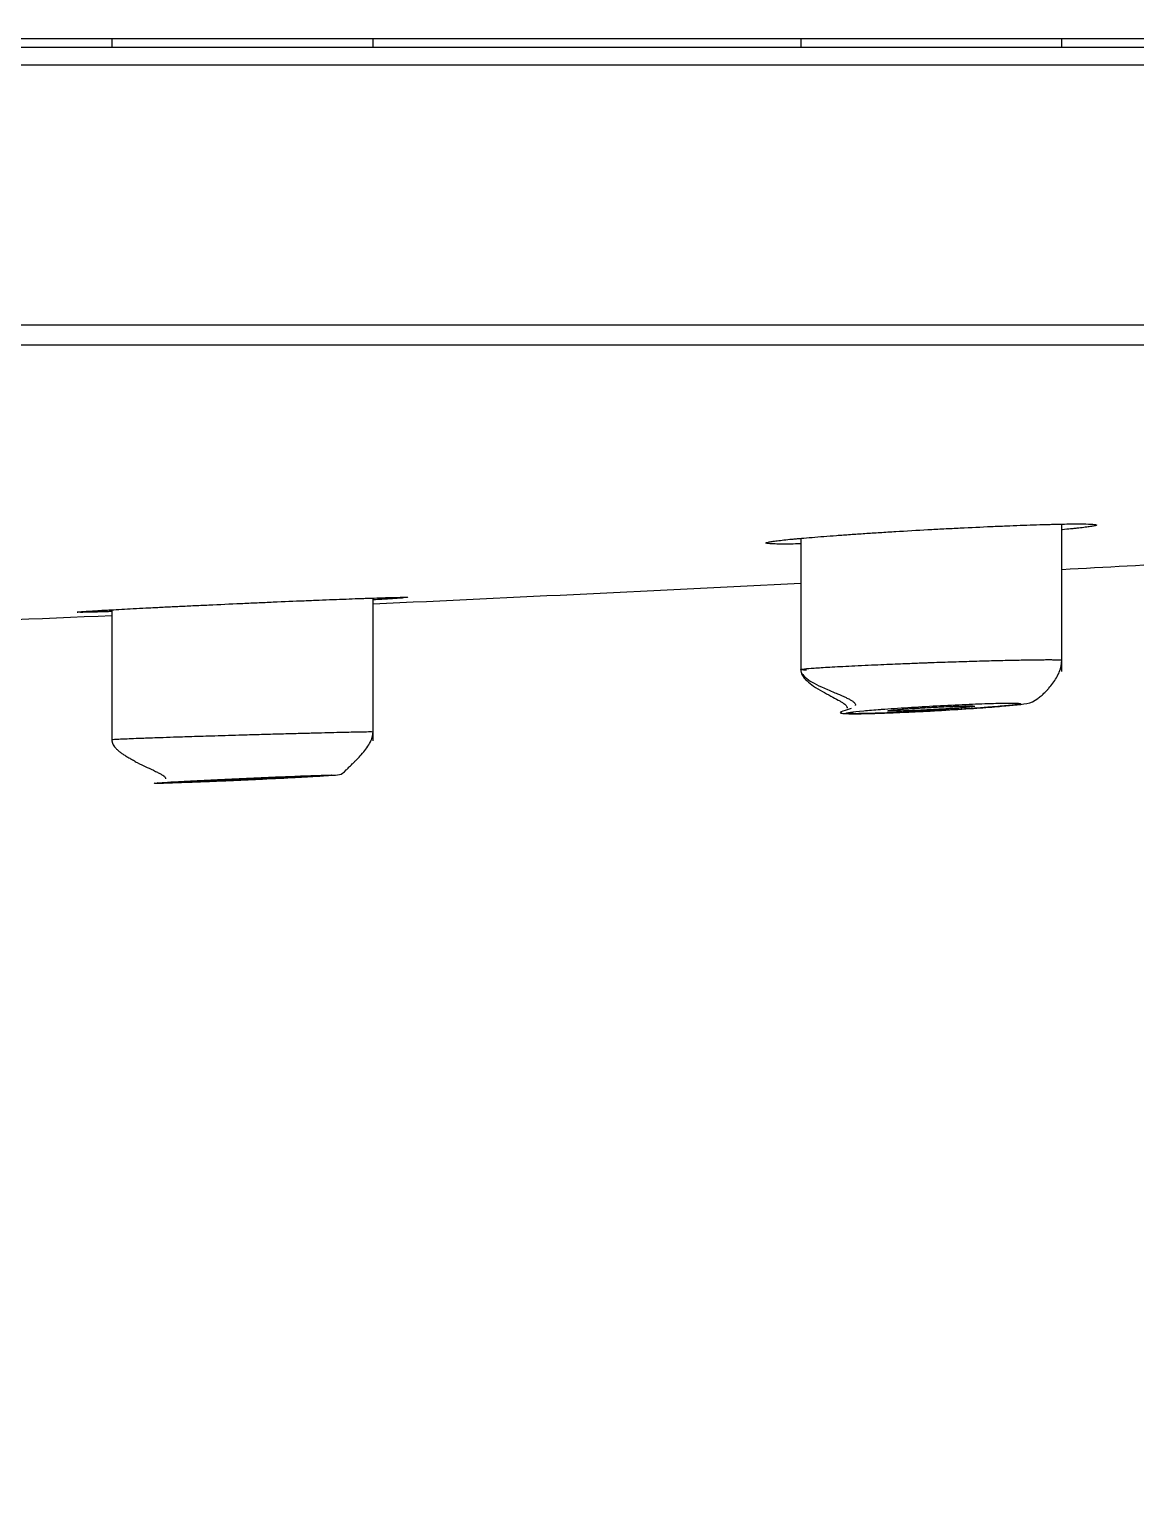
# Model space of a CAD drawing. Header units: millimetres. Extents: x 6110 to 6704, y -2661 to -1821.
# Drawn here: x 6499.195 to 6502.372, y -2068.33 to -2064.116 of the extents above; entities that cross this region are included whole.
import ezdxf

# ---------------------------------------------------------------- set-up
doc = ezdxf.new("R2010")
doc.units = ezdxf.units.MM
doc.header["$LTSCALE"] = 0.1
doc.linetypes.add('HIDDEN2', pattern=[4.7625, 3.175, -1.5875])
doc.layers.add('1', color=4, linetype='HIDDEN2', lineweight=13)
doc.layers.add('DIM', color=3, linetype='Continuous', lineweight=9)

msp = doc.modelspace()

# ---------------------------------------------------------------- hatches: boundary and pattern name
at = {"layer": 'DIM'}
h = msp.add_hatch(dxfattribs=at)
h.set_pattern_fill('ANSI31', color=2)
edge = h.paths.add_edge_path()
edge.add_line((6619.6172, -2595.9805), (6619.6172, -1962.2056))
edge.add_line((6634.6172, -1966.1101), (6619.6172, -1966.1101))
edge.add_line((6634.6172, -2610.9805), (6634.6172, -1966.1101))
edge.add_line((6634.6172, -2610.9805), (6184.4567, -2610.9805))
edge.add_line((6619.6172, -2595.9805), (6184.4567, -2595.9805))
edge.add_line((6184.4567, -2610.9805), (6184.4567, -2595.9805))

# ---------------------------------------------------------------- linework, layer by layer
at = {"layer": '1', "color": 7, "linetype": 'Continuous', "lineweight": -3}
for p, q in [((6456.1819, -2064.1422), (6512.4319, -2064.1422)), ((6499.4319, -2064.1422), (6499.4319, -2064.1672)), ((6500.1819, -2064.1672), (6500.1819, -2064.1422)), ((6501.4103, -2064.1422), (6501.4103, -2064.1672)), ((6502.1603, -2064.1672), (6502.1603, -2064.1422)), ((6456.1819, -2064.1672), (6512.4319, -2064.1672)), ((6512.4319, -2064.2192), (6484.3069, -2064.2192)), ((6511.7491, -2064.9661), (6456.8646, -2064.9661)), ((6511.114, -2065.0233), (6484.3069, -2065.0233)), ((6502.1603, -2065.96), (6502.1603, -2065.5374)), ((6501.4103, -2065.5779), (6501.4103, -2065.96)), ((6499.4319, -2065.7832), (6499.4319, -2066.1595)), ((6500.1819, -2066.1595), (6500.1819, -2065.7496)), ((6501.4103, -2065.9599), (6501.4103, -2065.9605)), ((6502.1603, -2065.9605), (6502.1603, -2065.9599))]:
    msp.add_line(p, q, dxfattribs=at)
for start, end in [(273.085337, 273.17169), (272.631346, 272.91324), (272.313191, 272.4593)]:
    msp.add_arc((6488.7045, -1816.0297), 250, start, end, dxfattribs=at)
for points, knots in [([(6501.4085, -2065.5941), (6501.404, -2065.5942), (6501.3998, -2065.5942), (6501.3779, -2065.5945), (6501.3627, -2065.5946), (6501.3471, -2065.5945), (6501.3442, -2065.5944), (6501.3386, -2065.5943), (6501.336, -2065.5943), (6501.3287, -2065.5941), (6501.3247, -2065.5939), (6501.3147, -2065.5931), (6501.311, -2065.5925), (6501.3102, -2065.5915), (6501.3103, -2065.5912), (6501.3107, -2065.5908), (6501.3112, -2065.5906), (6501.313, -2065.5898), (6501.3169, -2065.5888), (6501.3239, -2065.5876), (6501.3302, -2065.5866), (6501.3325, -2065.5863), (6501.3375, -2065.5856), (6501.3402, -2065.5852), (6501.3544, -2065.5835), (6501.3684, -2065.5819), (6501.3893, -2065.5799), (6501.3936, -2065.5795), (6501.4027, -2065.5787), (6501.4074, -2065.5782), (6501.4219, -2065.5769), (6501.4321, -2065.5761), (6501.4643, -2065.5734), (6501.4878, -2065.5716), (6501.5198, -2065.5692), (6501.5263, -2065.5687), (6501.5396, -2065.5678), (6501.5463, -2065.5673), (6501.5666, -2065.5659), (6501.5943, -2065.564), (6501.6232, -2065.5621), (6501.6454, -2065.5607), (6501.6528, -2065.5603), (6501.6679, -2065.5593), (6501.6755, -2065.5589), (6501.7136, -2065.5565), (6501.7444, -2065.5548), (6501.7908, -2065.5522), (6501.8063, -2065.5514), (6501.8297, -2065.5501), (6501.8375, -2065.5497), (6501.853, -2065.549), (6501.8607, -2065.5486), (6501.8989, -2065.5467), (6501.9287, -2065.5453), (6501.9649, -2065.5437), (6501.9721, -2065.5434), (6501.9864, -2065.5428), (6501.9935, -2065.5425), (6502.0144, -2065.5416), (6502.0279, -2065.5411), (6502.067, -2065.5397), (6502.0914, -2065.5389), (6502.1197, -2065.5381), (6502.1252, -2065.5379), (6502.136, -2065.5377), (6502.1412, -2065.5375), (6502.1563, -2065.5372), (6502.1753, -2065.5368), (6502.1918, -2065.5367), (6502.2032, -2065.5366), (6502.2069, -2065.5366), (6502.2139, -2065.5366), (6502.2172, -2065.5366), (6502.2329, -2065.5368), (6502.2425, -2065.5371), (6502.2525, -2065.5378), (6502.2551, -2065.5381), (6502.2588, -2065.5387), (6502.2599, -2065.5391), (6502.2608, -2065.5404), (6502.2584, -2065.5414), (6502.2516, -2065.5428), (6502.2501, -2065.5431), (6502.2466, -2065.5437), (6502.2446, -2065.544), (6502.2383, -2065.545), (6502.2284, -2065.5464), (6502.2158, -2065.5478), (6502.2052, -2065.549), (6502.2015, -2065.5494), (6502.1938, -2065.5502), (6502.1897, -2065.5506), (6502.1783, -2065.5517), (6502.1706, -2065.5524), (6502.1624, -2065.5532)], [0, 0, 0, 0, 0.010216, 0.010216, 0.054342, 0.054342, 0.065374, 0.065374, 0.076406, 0.076406, 0.098469, 0.098469, 0.142596, 0.142596, 0.153628, 0.153628, 0.164659, 0.164659, 0.186723, 0.208786, 0.208786, 0.219818, 0.219818, 0.230849, 0.230849, 0.274976, 0.274976, 0.286008, 0.286008, 0.297039, 0.297039, 0.319103, 0.319103, 0.36323, 0.36323, 0.374261, 0.374261, 0.385293, 0.385293, 0.407356, 0.42942, 0.42942, 0.440451, 0.440451, 0.451483, 0.451483, 0.49561, 0.49561, 0.517673, 0.517673, 0.528705, 0.528705, 0.539737, 0.539737, 0.583863, 0.583863, 0.594895, 0.594895, 0.605927, 0.605927, 0.62799, 0.62799, 0.672117, 0.672117, 0.683148, 0.683148, 0.69418, 0.69418, 0.716244, 0.738307, 0.738307, 0.749339, 0.749339, 0.76037, 0.76037, 0.804497, 0.804497, 0.82656, 0.82656, 0.848624, 0.848624, 0.892751, 0.892751, 0.903782, 0.903782, 0.914814, 0.914814, 0.936877, 0.958941, 0.958941, 0.969972, 0.969972, 0.981004, 0.981004, 1, 1, 1, 1]), ([(6499.4307, -2065.7884), (6499.4298, -2065.7884), (6499.4288, -2065.7884), (6499.4232, -2065.7886), (6499.4187, -2065.7888), (6499.3968, -2065.7894), (6499.382, -2065.7899), (6499.3667, -2065.7902), (6499.3638, -2065.7903), (6499.3584, -2065.7904), (6499.3559, -2065.7904), (6499.3489, -2065.7906), (6499.345, -2065.7906), (6499.3355, -2065.7906), (6499.3322, -2065.7905), (6499.3318, -2065.7902), (6499.3319, -2065.7901), (6499.3326, -2065.7899), (6499.3331, -2065.7898), (6499.3351, -2065.7895), (6499.3394, -2065.7891), (6499.3467, -2065.7885), (6499.3532, -2065.788), (6499.3556, -2065.7878), (6499.3608, -2065.7875), (6499.3635, -2065.7873), (6499.3781, -2065.7863), (6499.3925, -2065.7854), (6499.4137, -2065.7842), (6499.4181, -2065.784), (6499.4273, -2065.7834), (6499.4321, -2065.7832), (6499.4468, -2065.7824), (6499.4572, -2065.7818), (6499.4897, -2065.78), (6499.5135, -2065.7788), (6499.5457, -2065.7772), (6499.5523, -2065.7769), (6499.5656, -2065.7762), (6499.5724, -2065.7758), (6499.5929, -2065.7748), (6499.6207, -2065.7735), (6499.6498, -2065.7721), (6499.672, -2065.771), (6499.6795, -2065.7707), (6499.6946, -2065.77), (6499.7022, -2065.7696), (6499.7405, -2065.7678), (6499.7713, -2065.7664), (6499.8177, -2065.7643), (6499.8332, -2065.7636), (6499.8565, -2065.7626), (6499.8644, -2065.7622), (6499.8798, -2065.7616), (6499.8875, -2065.7612), (6499.9257, -2065.7596), (6499.9553, -2065.7583), (6499.9914, -2065.7568), (6499.9985, -2065.7565), (6500.0128, -2065.756), (6500.0198, -2065.7557), (6500.0406, -2065.7548), (6500.054, -2065.7543), (6500.0928, -2065.7528), (6500.117, -2065.7518), (6500.1449, -2065.7508), (6500.1504, -2065.7506), (6500.161, -2065.7503), (6500.1661, -2065.7501), (6500.1811, -2065.7496), (6500.1998, -2065.7489), (6500.216, -2065.7484), (6500.2272, -2065.7481), (6500.2308, -2065.748), (6500.2376, -2065.7478), (6500.2409, -2065.7478), (6500.2562, -2065.7474), (6500.2654, -2065.7472), (6500.275, -2065.7472), (6500.2774, -2065.7472), (6500.2808, -2065.7474), (6500.2817, -2065.7475), (6500.2818, -2065.7476), (6500.2819, -2065.7476), (6500.2819, -2065.7476)], [0, 0, 0, 0, 0.002508, 0.002508, 0.015432, 0.015432, 0.067132, 0.067132, 0.080057, 0.080057, 0.092982, 0.092982, 0.118832, 0.118832, 0.170531, 0.170531, 0.183456, 0.183456, 0.196381, 0.196381, 0.222231, 0.248081, 0.248081, 0.261006, 0.261006, 0.273931, 0.273931, 0.32563, 0.32563, 0.338555, 0.338555, 0.35148, 0.35148, 0.37733, 0.37733, 0.42903, 0.42903, 0.441954, 0.441954, 0.454879, 0.454879, 0.480729, 0.506579, 0.506579, 0.519504, 0.519504, 0.532429, 0.532429, 0.584128, 0.584128, 0.609978, 0.609978, 0.622903, 0.622903, 0.635828, 0.635828, 0.687528, 0.687528, 0.700453, 0.700453, 0.713378, 0.713378, 0.739227, 0.739227, 0.790927, 0.790927, 0.803852, 0.803852, 0.816777, 0.816777, 0.842627, 0.868476, 0.868476, 0.881401, 0.881401, 0.894326, 0.894326, 0.946026, 0.946026, 0.971876, 0.971876, 0.997726, 0.997726, 1, 1, 1, 1]), ([(6500.2693, -2065.7492), (6500.2691, -2065.7492), (6500.2689, -2065.7492), (6500.2669, -2065.7494), (6500.2649, -2065.7495), (6500.2583, -2065.75), (6500.2481, -2065.7508), (6500.2352, -2065.7516), (6500.2244, -2065.7523), (6500.2206, -2065.7525), (6500.2127, -2065.753), (6500.2086, -2065.7532), (6500.1978, -2065.7539), (6500.191, -2065.7543), (6500.1839, -2065.7547)], [0, 0, 0, 0, 0.013681, 0.013681, 0.129637, 0.129637, 0.361548, 0.59346, 0.59346, 0.709416, 0.709416, 0.825371, 0.825371, 1, 1, 1, 1]), ([(6501.427, -2065.9565), (6501.4213, -2065.9564), (6501.4118, -2065.9559), (6501.4083, -2065.9547), (6501.4193, -2065.9529), (6501.4468, -2065.9506), (6501.4923, -2065.9478), (6501.5337, -2065.9456), (6501.557, -2065.9444)], [0, 0, 0, 0, 0.126898, 0.28298, 0.448332, 0.622954, 0.806844, 1, 1, 1, 1]), ([(6501.4105, -2065.9552), (6501.4104, -2065.9654), (6501.4216, -2065.9856), (6501.4592, -2066.011), (6501.4944, -2066.0298), (6501.5137, -2066.0399), (6501.5265, -2066.0473), (6501.5339, -2066.052), (6501.5394, -2066.0564), (6501.5426, -2066.0603), (6501.5436, -2066.0635), (6501.5434, -2066.0653), (6501.5432, -2066.0661)], [0, 0, 0, 0, 0.340005, 0.628526, 0.738989, 0.82228, 0.85438, 0.881561, 0.906478, 0.932865, 0.964206, 1, 1, 1, 1]), ([(6501.4105, -2065.9551), (6501.4107, -2065.9644), (6501.4245, -2065.9829), (6501.4687, -2066.0046), (6501.5009, -2066.0183), (6501.5086, -2066.0214)], [0, 0, 0, 0, 0.475608, 0.882014, 1, 1, 1, 1]), ([(6501.557, -2065.9444), (6501.5692, -2065.9438), (6501.5934, -2065.9426), (6501.6303, -2065.941), (6501.6645, -2065.9395), (6501.6952, -2065.9383), (6501.722, -2065.9372), (6501.7443, -2065.9363), (6501.7621, -2065.9356), (6501.7753, -2065.9351), (6501.7932, -2065.9344), (6501.8173, -2065.9336), (6501.8489, -2065.9325), (6501.8796, -2065.9316), (6501.9094, -2065.9307), (6501.9381, -2065.9299), (6501.9654, -2065.9292), (6501.9913, -2065.9285), (6502.0155, -2065.928), (6502.0381, -2065.9275), (6502.0589, -2065.9272), (6502.0778, -2065.9269), (6502.0948, -2065.9266), (6502.1098, -2065.9265), (6502.1229, -2065.9265), (6502.134, -2065.9265), (6502.1431, -2065.9266), (6502.1503, -2065.9268), (6502.1563, -2065.9271), (6502.1597, -2065.9276), (6502.1603, -2065.928), (6502.1603, -2065.9282)], [0, 0, 0, 0, 0.05518, 0.104731, 0.148653, 0.186942, 0.219599, 0.246621, 0.268008, 0.283758, 0.293871, 0.332326, 0.370382, 0.408039, 0.445297, 0.482158, 0.51862, 0.554684, 0.590351, 0.62562, 0.660492, 0.694966, 0.729045, 0.762726, 0.796012, 0.828902, 0.861396, 0.893495, 0.925198, 0.970945, 1, 1, 1, 1]), ([(6501.7581, -2066.0751), (6501.7595, -2066.0751), (6501.778, -2066.0742), (6501.8295, -2066.0713), (6501.9048, -2066.0666), (6501.9736, -2066.0617), (6502.047, -2066.0539), (6502.0716, -2066.0537), (6502.0988, -2066.0326), (6502.1062, -2066.026), (6502.1117, -2066.0207), (6502.1174, -2066.0148), (6502.1253, -2066.0061), (6502.1354, -2065.9935), (6502.1457, -2065.9778), (6502.1569, -2065.9551), (6502.1604, -2065.9387), (6502.1601, -2065.9281)], [0, 0, 0, 0, 0.006411, 0.087189, 0.232624, 0.357644, 0.463582, 0.730762, 0.766408, 0.781279, 0.794891, 0.807894, 0.820931, 0.848952, 0.881404, 0.918349, 1, 1, 1, 1]), ([(6501.5086, -2066.0214), (6501.5109, -2066.0224), (6501.5206, -2066.0265), (6501.5352, -2066.0327), (6501.55, -2066.0399), (6501.557, -2066.044), (6501.5613, -2066.0471), (6501.5629, -2066.0485), (6501.5635, -2066.0491)], [0, 0, 0, 0, 0.147398, 0.590787, 0.757721, 0.892023, 0.950164, 1, 1, 1, 1]), ([(6501.5556, -2066.0664), (6501.5426, -2066.0713), (6501.5272, -2066.0754), (6501.5235, -2066.078), (6501.5235, -2066.0786)], [0, 0, 0, 0, 0.697559, 1, 1, 1, 1]), ([(6501.5251, -2066.0798), (6501.5283, -2066.0809), (6501.5413, -2066.0818), (6501.5749, -2066.0819), (6501.6115, -2066.0811), (6501.6565, -2066.0797), (6501.7063, -2066.0776), (6501.741, -2066.076), (6501.7581, -2066.0751)], [0, 0, 0, 0, 0.258843, 0.403255, 0.553368, 0.706558, 0.860131, 1, 1, 1, 1]), ([(6501.5264, -2066.0787), (6501.5264, -2066.0787), (6501.5265, -2066.0798), (6501.5327, -2066.0815), (6501.5533, -2066.0819), (6501.5682, -2066.0817)], [0, 0, 0, 0, 0.022915, 0.482086, 1, 1, 1, 1]), ([(6501.6398, -2066.0692), (6501.6215, -2066.0706), (6501.605, -2066.0719), (6501.5745, -2066.0747), (6501.5615, -2066.0761), (6501.5449, -2066.0785), (6501.5411, -2066.0795), (6501.5431, -2066.0809), (6501.5489, -2066.0814), (6501.5692, -2066.0817), (6501.584, -2066.0816), (6501.6205, -2066.0808), (6501.6426, -2066.0801), (6501.6911, -2066.0782), (6501.7182, -2066.0771), (6501.7733, -2066.0744), (6501.8021, -2066.0728), (6501.8576, -2066.0696), (6501.8849, -2066.0678), (6501.9252, -2066.0651), (6501.9399, -2066.064), (6501.9747, -2066.0613), (6501.9932, -2066.0597), (6502.0217, -2066.0568), (6502.0319, -2066.0555), (6502.0428, -2066.0534), (6502.0436, -2066.0525), (6502.0358, -2066.0514), (6502.0271, -2066.0511), (6502.0014, -2066.0512), (6501.9841, -2066.0515), (6501.9434, -2066.0526), (6501.9194, -2066.0535), (6501.8682, -2066.0556), (6501.8402, -2066.057), (6501.7843, -2066.0599), (6501.7556, -2066.0615), (6501.7013, -2066.0648), (6501.6751, -2066.0666), (6501.6478, -2066.0686), (6501.6437, -2066.0689), (6501.6398, -2066.0692), (6501.6398, -2066.0692), (6501.6398, -2066.0692)], [0, 0, 0, 0, 0.044129, 0.044129, 0.097789, 0.097789, 0.151374, 0.151374, 0.204942, 0.204942, 0.258557, 0.258557, 0.312263, 0.312263, 0.366066, 0.366066, 0.419914, 0.419914, 0.47376, 0.47376, 0.507167, 0.507167, 0.560897, 0.560897, 0.614529, 0.614529, 0.668101, 0.668101, 0.721676, 0.721676, 0.775316, 0.775316, 0.829056, 0.829056, 0.882884, 0.882884, 0.936752, 0.936752, 0.990592, 0.990592, 0.999976, 0.999976, 1, 1, 1, 1]), ([(6501.5635, -2066.0491), (6501.5636, -2066.0492), (6501.5645, -2066.0499), (6501.5657, -2066.0514), (6501.5674, -2066.0541), (6501.5675, -2066.0562), (6501.5672, -2066.0576), (6501.5671, -2066.0579)], [0, 0, 0, 0, 0.016969, 0.204022, 0.399429, 0.850309, 1, 1, 1, 1]), ([(6501.8736, -2066.0646), (6501.8678, -2066.0651), (6501.8615, -2066.0656), (6501.8513, -2066.0663), (6501.8478, -2066.0665), (6501.8406, -2066.067), (6501.8368, -2066.0673), (6501.8255, -2066.068), (6501.8177, -2066.0685), (6501.8057, -2066.0692), (6501.8016, -2066.0695), (6501.7934, -2066.0699), (6501.7893, -2066.0702), (6501.7771, -2066.0708), (6501.769, -2066.0713), (6501.7569, -2066.0718), (6501.7529, -2066.072), (6501.7451, -2066.0724), (6501.7374, -2066.0727), (6501.73, -2066.073), (6501.7246, -2066.0732), (6501.7228, -2066.0733), (6501.7193, -2066.0734), (6501.7176, -2066.0735), (6501.709, -2066.0738), (6501.7027, -2066.074), (6501.694, -2066.0742), (6501.6913, -2066.0743), (6501.6874, -2066.0744), (6501.6861, -2066.0744), (6501.6837, -2066.0745), (6501.6825, -2066.0745), (6501.6768, -2066.0745), (6501.673, -2066.0746), (6501.6682, -2066.0745), (6501.6669, -2066.0745), (6501.6645, -2066.0744), (6501.6635, -2066.0743), (6501.6611, -2066.0741), (6501.6603, -2066.0739), (6501.6603, -2066.0736), (6501.6605, -2066.0735), (6501.6613, -2066.0732), (6501.6625, -2066.0729), (6501.6645, -2066.0726), (6501.6669, -2066.0722), (6501.6683, -2066.0721), (6501.673, -2066.0715), (6501.6768, -2066.0711), (6501.6836, -2066.0704), (6501.6861, -2066.0702), (6501.6913, -2066.0698), (6501.6941, -2066.0695), (6501.7027, -2066.0688), (6501.709, -2066.0683), (6501.7192, -2066.0676), (6501.7228, -2066.0673), (6501.73, -2066.0668), (6501.7374, -2066.0663), (6501.745, -2066.0659), (6501.7528, -2066.0654), (6501.7568, -2066.0651), (6501.7689, -2066.0644), (6501.7771, -2066.0639), (6501.7893, -2066.0633), (6501.7933, -2066.0631), (6501.7995, -2066.0627), (6501.8015, -2066.0626), (6501.8056, -2066.0624), (6501.8076, -2066.0623), (6501.8177, -2066.0618), (6501.8254, -2066.0615), (6501.8349, -2066.0611), (6501.8368, -2066.061), (6501.8405, -2066.0608), (6501.8423, -2066.0608), (6501.8478, -2066.0606), (6501.8513, -2066.0604), (6501.8615, -2066.0601), (6501.8678, -2066.0599), (6501.8765, -2066.0596), (6501.8793, -2066.0596), (6501.8845, -2066.0594), (6501.8894, -2066.0594), (6501.8936, -2066.0593), (6501.8974, -2066.0593), (6501.8992, -2066.0593), (6501.9039, -2066.0594), (6501.9063, -2066.0595), (6501.9087, -2066.0597), (6501.9093, -2066.0598), (6501.9101, -2066.0599), (6501.9103, -2066.06), (6501.9103, -2066.0602)], [0, 0, 0, 0, 0.03572, 0.03572, 0.053581, 0.053581, 0.071441, 0.071441, 0.107161, 0.107161, 0.125022, 0.125022, 0.142882, 0.142882, 0.178602, 0.178602, 0.196462, 0.196462, 0.214323, 0.232183, 0.232183, 0.241113, 0.241113, 0.250043, 0.250043, 0.285764, 0.285764, 0.303624, 0.303624, 0.312554, 0.312554, 0.321484, 0.321484, 0.357204, 0.357204, 0.375065, 0.375065, 0.392925, 0.392925, 0.428645, 0.428645, 0.446505, 0.446505, 0.464366, 0.482226, 0.482226, 0.500086, 0.500086, 0.535807, 0.535807, 0.553667, 0.553667, 0.571527, 0.571527, 0.607247, 0.607247, 0.625108, 0.625108, 0.642968, 0.660828, 0.660828, 0.678688, 0.678688, 0.714409, 0.714409, 0.732269, 0.732269, 0.741199, 0.741199, 0.750129, 0.750129, 0.78585, 0.78585, 0.79478, 0.79478, 0.80371, 0.80371, 0.82157, 0.82157, 0.857291, 0.857291, 0.875151, 0.875151, 0.893011, 0.910871, 0.910871, 0.928731, 0.928731, 0.964452, 0.964452, 0.982312, 0.982312, 1, 1, 1, 1]), ([(6501.9067, -2066.0612), (6501.9062, -2066.0613), (6501.9056, -2066.0614), (6501.9037, -2066.0616), (6501.901, -2066.062), (6501.8975, -2066.0624), (6501.8936, -2066.0628), (6501.8915, -2066.063), (6501.8847, -2066.0637), (6501.8795, -2066.0641), (6501.8736, -2066.0646)], [0, 0, 0, 0, 0.100897, 0.100897, 0.280718, 0.460538, 0.460538, 0.640359, 0.640359, 1, 1, 1, 1]), ([(6499.4319, -2066.1557), (6499.4319, -2066.1556), (6499.433, -2066.1555), (6499.4387, -2066.1551), (6499.4512, -2066.1545), (6499.4695, -2066.1537), (6499.4935, -2066.1527), (6499.513, -2066.152), (6499.5236, -2066.1516)], [0, 0, 0, 0, 0.103416, 0.27924, 0.456808, 0.636123, 0.817187, 1, 1, 1, 1]), ([(6499.5236, -2066.1516), (6499.5295, -2066.1514), (6499.5441, -2066.1509), (6499.5721, -2066.1498), (6499.6114, -2066.1485), (6499.6638, -2066.1468), (6499.7303, -2066.1447), (6499.7984, -2066.1427), (6499.8609, -2066.1409), (6499.9127, -2066.1394), (6499.9608, -2066.1381), (6500.0047, -2066.137), (6500.0437, -2066.136), (6500.0778, -2066.1352), (6500.1067, -2066.1345), (6500.1306, -2066.1339), (6500.1495, -2066.1336), (6500.1638, -2066.1333), (6500.1752, -2066.1332), (6500.1807, -2066.1333), (6500.1818, -2066.1334), (6500.1818, -2066.1335)], [0, 0, 0, 0, 0.02972, 0.07118, 0.12437, 0.189281, 0.265899, 0.35421, 0.41442, 0.472793, 0.529328, 0.584025, 0.636885, 0.687908, 0.737093, 0.78444, 0.829951, 0.873625, 0.915462, 0.974351, 1, 1, 1, 1]), ([(6499.8234, -2066.2712), (6499.8328, -2066.2708), (6499.8763, -2066.2689), (6499.9476, -2066.2654), (6500.0165, -2066.2619), (6500.0823, -2066.2561), (6500.0894, -2066.2604), (6500.1101, -2066.2381), (6500.1169, -2066.2313), (6500.1224, -2066.2259), (6500.1285, -2066.2199), (6500.1377, -2066.2108), (6500.1497, -2066.1982), (6500.1625, -2066.1827), (6500.1773, -2066.16), (6500.1821, -2066.1437), (6500.1819, -2066.1334)], [0, 0, 0, 0, 0.041181, 0.193212, 0.323999, 0.434204, 0.700116, 0.7315, 0.744305, 0.75634, 0.768605, 0.781919, 0.8134, 0.852312, 0.897773, 1, 1, 1, 1]), ([(6499.4941, -2066.2156), (6499.4971, -2066.2177), (6499.5071, -2066.224), (6499.5302, -2066.2345), (6499.5521, -2066.2447), (6499.5668, -2066.252), (6499.5751, -2066.2565), (6499.579, -2066.2592), (6499.5807, -2066.2604)], [0, 0, 0, 0, 0.175802, 0.507564, 0.760264, 0.857228, 0.937121, 1, 1, 1, 1]), ([(6499.5534, -2066.2805), (6499.5534, -2066.2807), (6499.5559, -2066.2811), (6499.5768, -2066.281), (6499.6264, -2066.2794), (6499.6856, -2066.2771), (6499.7381, -2066.275), (6499.7854, -2066.273), (6499.8139, -2066.2717), (6499.8234, -2066.2712)], [0, 0, 0, 0, 0.078449, 0.286133, 0.531257, 0.663308, 0.798095, 0.933128, 1, 1, 1, 1]), ([(6499.6235, -2066.2765), (6499.6235, -2066.2765), (6499.6235, -2066.2765), (6499.6072, -2066.2774), (6499.5937, -2066.2782), (6499.5723, -2066.2796), (6499.5653, -2066.2801), (6499.5609, -2066.2808), (6499.5635, -2066.281), (6499.5778, -2066.2808), (6499.5897, -2066.2805), (6499.6211, -2066.2795), (6499.6411, -2066.2788), (6499.6861, -2066.2771), (6499.7118, -2066.2761), (6499.7653, -2066.2738), (6499.7939, -2066.2726), (6499.8499, -2066.2701), (6499.8781, -2066.2688), (6499.9303, -2066.2662), (6499.9549, -2066.265), (6499.9893, -2066.2632), (6500.0014, -2066.2625), (6500.0288, -2066.261), (6500.0421, -2066.2602), (6500.0591, -2066.2589), (6500.0632, -2066.2585), (6500.0617, -2066.258), (6500.0562, -2066.258), (6500.0363, -2066.2585), (6500.0216, -2066.2589), (6499.9855, -2066.2601), (6499.9635, -2066.261), (6499.9152, -2066.2629), (6499.8883, -2066.264), (6499.8333, -2066.2664), (6499.8045, -2066.2677), (6499.749, -2066.2702), (6499.7216, -2066.2715), (6499.6692, -2066.2741), (6499.644, -2066.2754), (6499.6235, -2066.2765)], [0, 0, 0, 0, 0.000057, 0.000057, 0.047544, 0.047544, 0.101162, 0.101162, 0.154787, 0.154787, 0.208453, 0.208453, 0.262176, 0.262176, 0.315946, 0.315946, 0.369735, 0.369735, 0.42351, 0.42351, 0.477286, 0.477286, 0.510524, 0.510524, 0.564159, 0.564159, 0.617774, 0.617774, 0.671409, 0.671409, 0.725093, 0.725093, 0.778834, 0.778834, 0.832615, 0.832615, 0.886401, 0.886401, 0.940155, 0.940155, 1, 1, 1, 1]), ([(6499.5807, -2066.2604), (6499.5808, -2066.2606), (6499.582, -2066.2613), (6499.5833, -2066.2626), (6499.5855, -2066.265), (6499.5861, -2066.2671), (6499.586, -2066.2684), (6499.5859, -2066.2689)], [0, 0, 0, 0, 0.028742, 0.194608, 0.366266, 0.752379, 1, 1, 1, 1]), ([(6499.8952, -2066.2667), (6499.8893, -2066.267), (6499.883, -2066.2673), (6499.8728, -2066.2679), (6499.8693, -2066.268), (6499.8621, -2066.2684), (6499.8584, -2066.2686), (6499.847, -2066.2691), (6499.8392, -2066.2695), (6499.8272, -2066.27), (6499.8231, -2066.2702), (6499.8149, -2066.2706), (6499.8109, -2066.2708), (6499.7986, -2066.2713), (6499.7905, -2066.2717), (6499.7784, -2066.2722), (6499.7744, -2066.2724), (6499.7666, -2066.2727), (6499.7589, -2066.273), (6499.7516, -2066.2733), (6499.7462, -2066.2735), (6499.7444, -2066.2736), (6499.7408, -2066.2738), (6499.7391, -2066.2738), (6499.7305, -2066.2742), (6499.7242, -2066.2744), (6499.7156, -2066.2747), (6499.7128, -2066.2748), (6499.7076, -2066.275), (6499.7052, -2066.275), (6499.6984, -2066.2753), (6499.6945, -2066.2754), (6499.6898, -2066.2755), (6499.6884, -2066.2755), (6499.686, -2066.2755), (6499.685, -2066.2756), (6499.6827, -2066.2756), (6499.6819, -2066.2755), (6499.6819, -2066.2754), (6499.6821, -2066.2754), (6499.6829, -2066.2753), (6499.6841, -2066.2751), (6499.686, -2066.275), (6499.6884, -2066.2748), (6499.6898, -2066.2747), (6499.6945, -2066.2744), (6499.6984, -2066.2741), (6499.7052, -2066.2738), (6499.7076, -2066.2736), (6499.7129, -2066.2733), (6499.7156, -2066.2732), (6499.7243, -2066.2727), (6499.7306, -2066.2724), (6499.7408, -2066.2719), (6499.7444, -2066.2717), (6499.7516, -2066.2713), (6499.759, -2066.271), (6499.7666, -2066.2706), (6499.7744, -2066.2702), (6499.7784, -2066.27), (6499.7905, -2066.2695), (6499.7987, -2066.2691), (6499.8109, -2066.2686), (6499.815, -2066.2684), (6499.8211, -2066.2681), (6499.8231, -2066.268), (6499.8272, -2066.2679), (6499.8292, -2066.2678), (6499.8393, -2066.2673), (6499.847, -2066.267), (6499.8584, -2066.2665), (6499.8621, -2066.2664), (6499.8694, -2066.2661), (6499.8729, -2066.266), (6499.883, -2066.2656), (6499.8894, -2066.2653), (6499.8981, -2066.265), (6499.9009, -2066.2649), (6499.9061, -2066.2647), (6499.9109, -2066.2646), (6499.9151, -2066.2645), (6499.919, -2066.2643), (6499.9208, -2066.2643), (6499.9255, -2066.2642), (6499.9278, -2066.2642), (6499.9302, -2066.2642), (6499.9308, -2066.2642), (6499.9317, -2066.2642), (6499.9319, -2066.2642), (6499.9319, -2066.2643)], [0, 0, 0, 0, 0.035719, 0.035719, 0.053578, 0.053578, 0.071437, 0.071437, 0.107156, 0.107156, 0.125015, 0.125015, 0.142874, 0.142874, 0.178593, 0.178593, 0.196452, 0.196452, 0.214312, 0.232171, 0.232171, 0.2411, 0.2411, 0.25003, 0.25003, 0.285749, 0.285749, 0.303608, 0.303608, 0.321467, 0.321467, 0.357186, 0.357186, 0.375045, 0.375045, 0.392904, 0.392904, 0.428623, 0.428623, 0.446482, 0.446482, 0.464342, 0.482201, 0.482201, 0.50006, 0.50006, 0.535779, 0.535779, 0.553638, 0.553638, 0.571497, 0.571497, 0.607216, 0.607216, 0.625075, 0.625075, 0.642935, 0.660794, 0.660794, 0.678653, 0.678653, 0.714372, 0.714372, 0.732231, 0.732231, 0.741161, 0.741161, 0.75009, 0.75009, 0.785809, 0.785809, 0.803668, 0.803668, 0.821527, 0.821527, 0.857246, 0.857246, 0.875105, 0.875105, 0.892965, 0.910824, 0.910824, 0.928683, 0.928683, 0.964402, 0.964402, 0.982261, 0.982261, 1, 1, 1, 1]), ([(6499.9283, -2066.2647), (6499.9277, -2066.2647), (6499.9271, -2066.2648), (6499.9253, -2066.2649), (6499.9225, -2066.2651), (6499.9191, -2066.2653), (6499.9152, -2066.2656), (6499.9131, -2066.2657), (6499.9062, -2066.2661), (6499.901, -2066.2664), (6499.8952, -2066.2667)], [0, 0, 0, 0, 0.100576, 0.100576, 0.280461, 0.460346, 0.460346, 0.640231, 0.640231, 1, 1, 1, 1])]:
    msp.add_open_spline(points, degree=3, knots=knots, dxfattribs=at)
msp.add_open_spline([(6499.4319, -2066.1558), (6499.4302, -2066.1831), (6499.4941, -2066.2156)], degree=2, dxfattribs=at)

doc.saveas('drawing.dxf')
